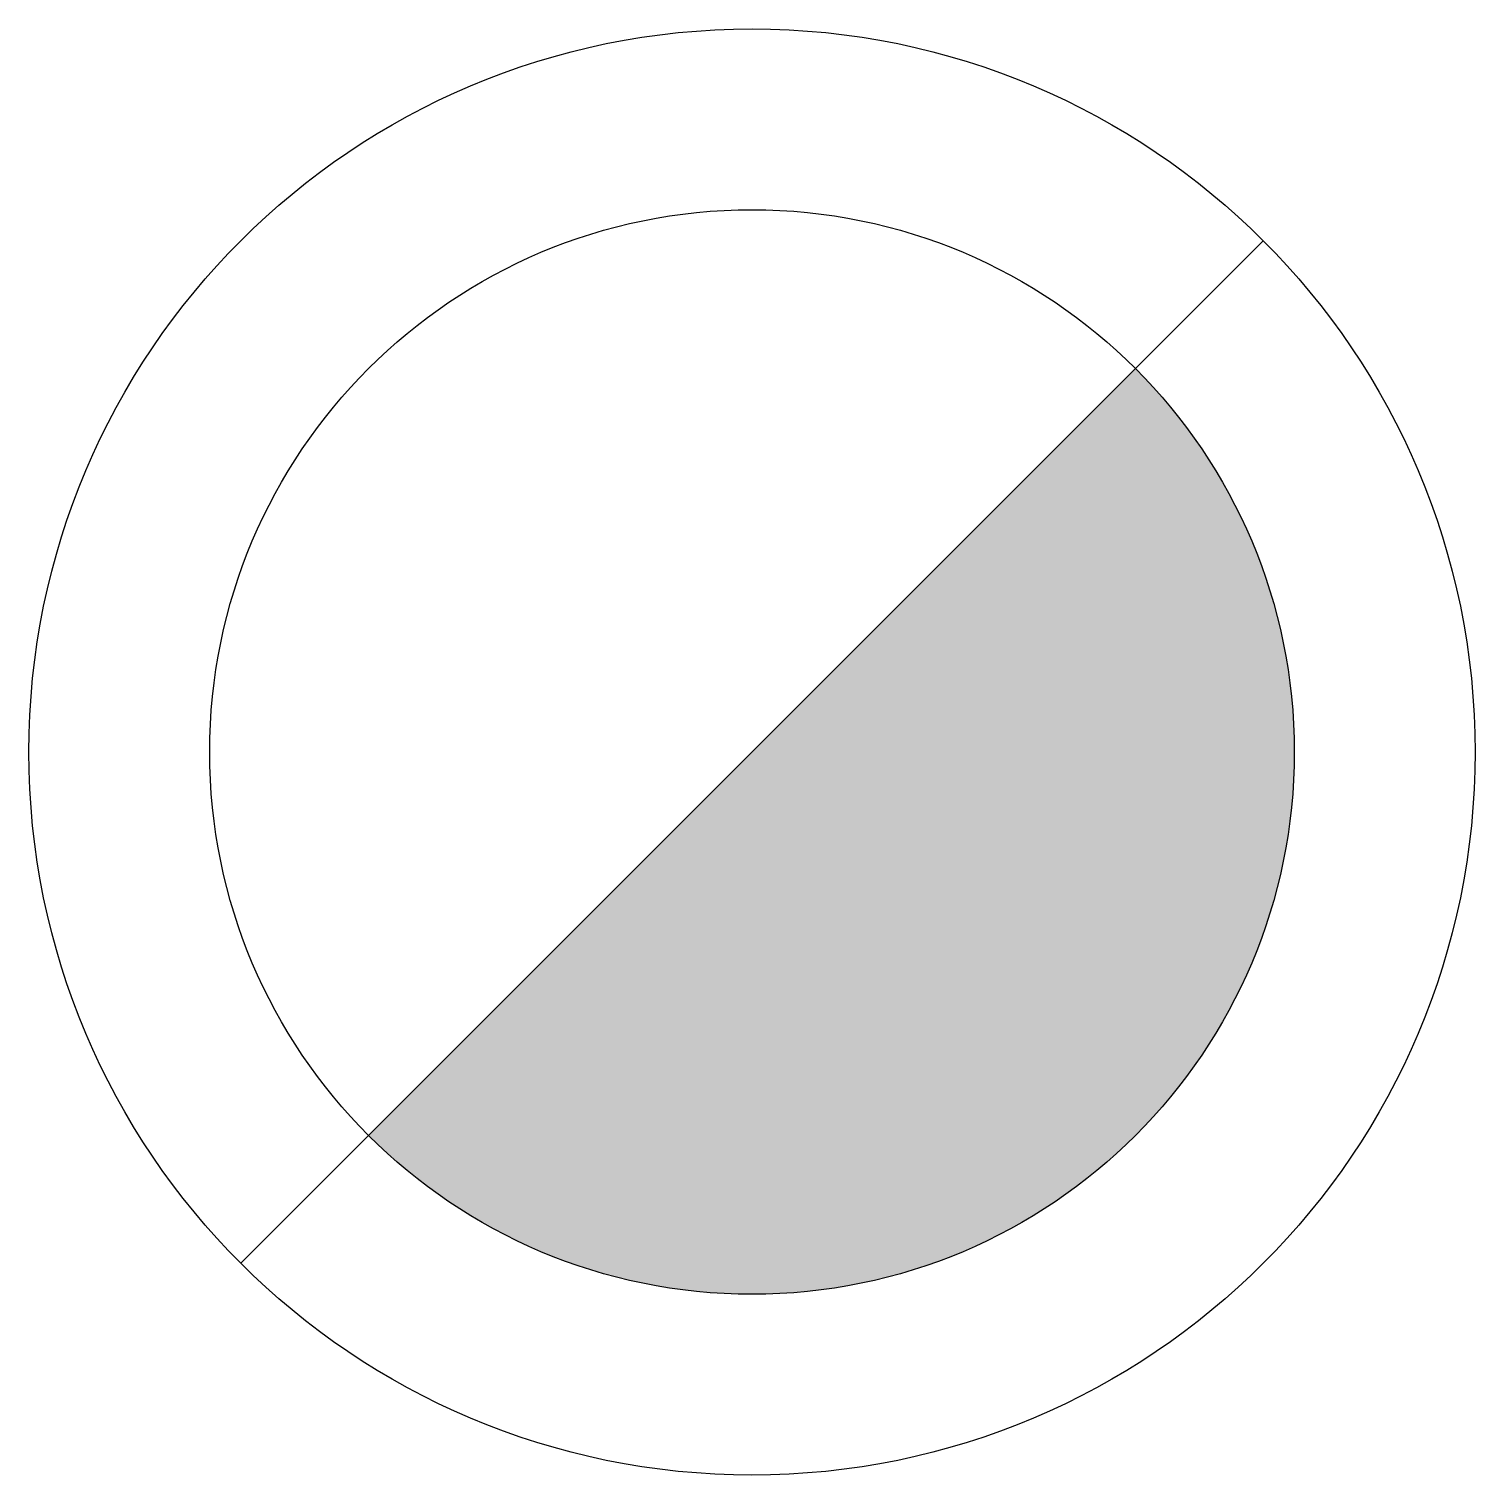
# Model space of a CAD drawing. Header units: metres. Extents: x -2 to 2, y -2 to 2.
import ezdxf

# ---------------------------------------------------------------- set-up
doc = ezdxf.new("R2010")
doc.units = ezdxf.units.M

msp = doc.modelspace()

# ---------------------------------------------------------------- hatches: boundary and pattern name
h = msp.add_hatch(color=256)
h.dxf.hatch_style = 1
h.paths.add_polyline_path([(1.5, 0, 0.198912), (1.0607, 1.0607), (-1.0607, -1.0607, 0.668179)])

# ---------------------------------------------------------------- linework, layer by layer
msp.add_line((-1.4142, -1.4142), (1.4142, 1.4142))
for radius in [2, 1.5]:
    msp.add_circle((0, 0), radius)

doc.saveas('drawing.dxf')
